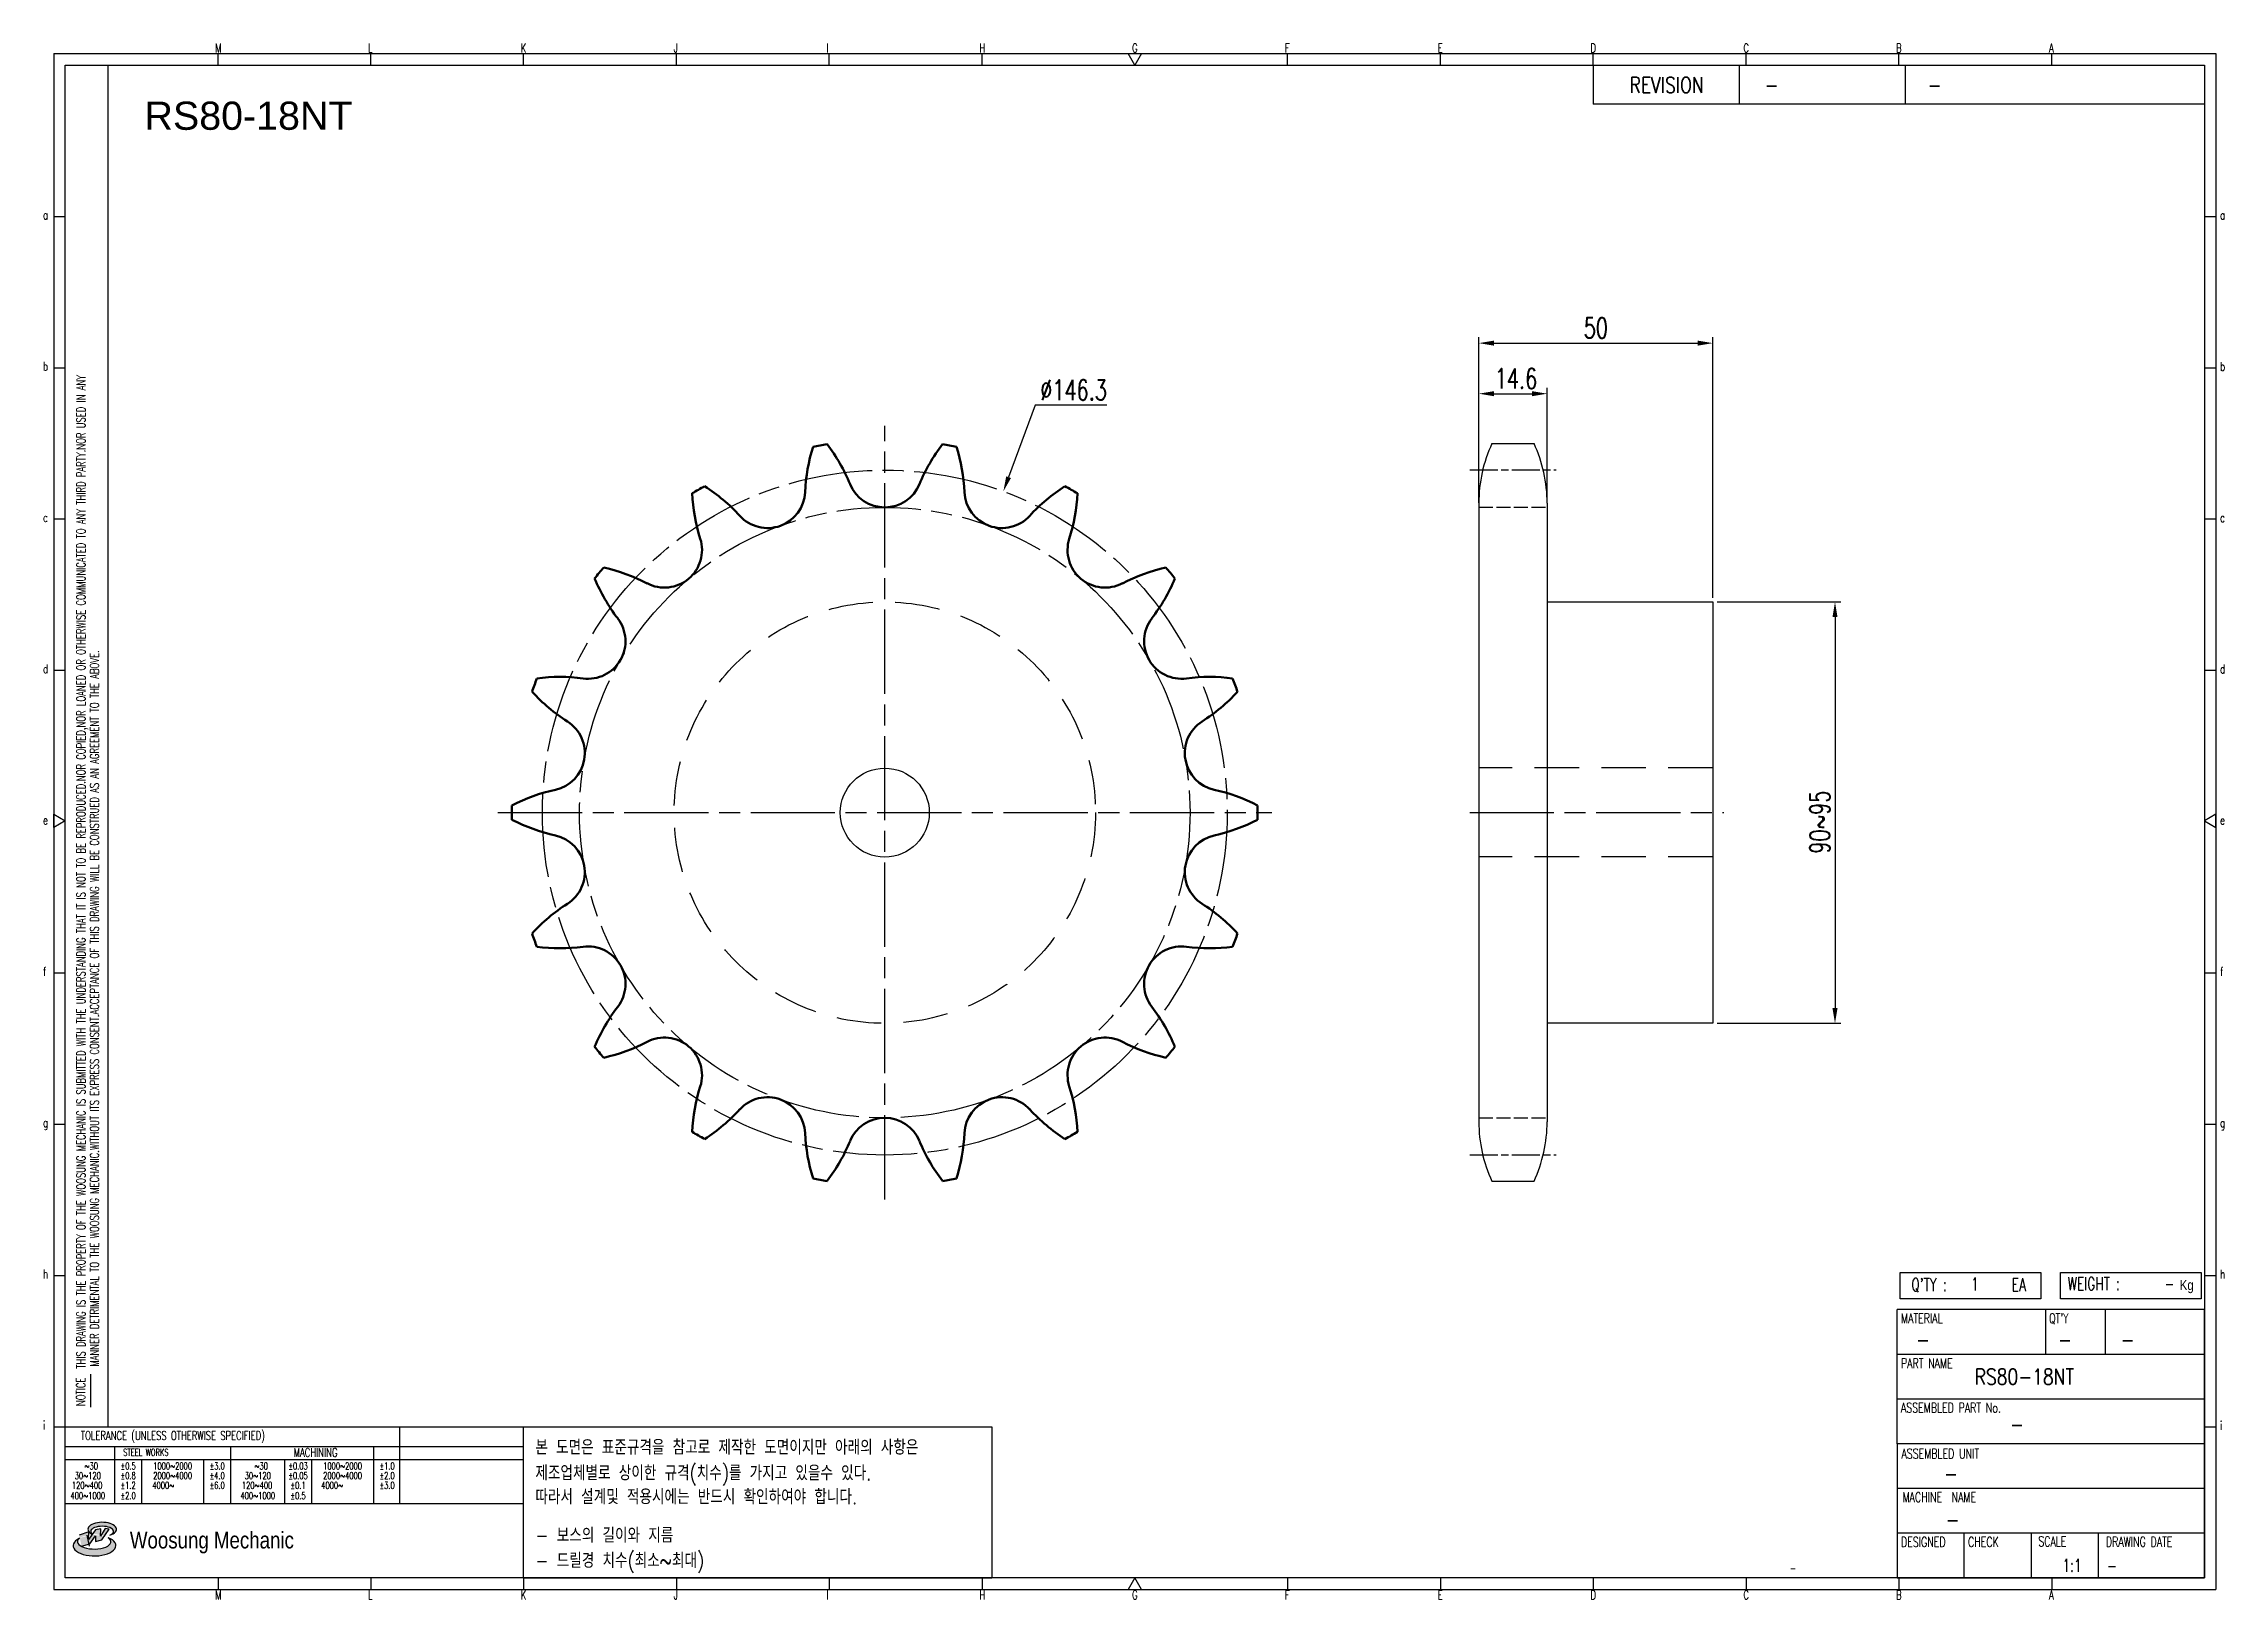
# Model space of a CAD drawing. Header units: millimetres. Extents: x 24007 to 24472, y 30 to 362.
import ezdxf
from ezdxf.enums import TextEntityAlignment as Align

# ---------------------------------------------------------------- set-up
doc = ezdxf.new("R2010")
doc.units = ezdxf.units.MM
for name, pattern in [('AM_ISO02W050', [7.5, 6, -1.5]), ('AM_ISO02W050x2', [3.75, 3, -0.75]), ('AM_ISO08W050', [18, 12, -1.5, 3, -1.5]), ('AM_ISO08W050x2', [9, 6, -0.75, 1.5, -0.75]), ('HIDDEN', [9.525, 6.35, -3.175])]:
    doc.linetypes.add(name, pattern=pattern)
for name, color, linetype, lineweight in [('AM_0N', 7, 'Continuous', 50), ('AM_3N', 6, 'AM_ISO02W050', 25), ('AM_7', 4, 'AM_ISO08W050', 25)]:
    doc.layers.add(name, color=color, linetype=linetype, lineweight=lineweight)
for name, color, linetype in [('HL', 2, 'HIDDEN'), ('S-DIM', 7, 'Continuous'), ('TITLE', 7, 'Continuous'), ('도면레이아웃', 7, 'Continuous')]:
    doc.layers.add(name, color=color, linetype=linetype)
doc.styles.add('HAN', font='ROMANS.shx', dxfattribs={"width": 0.7, "bigfont": 'whgtxt.shx'})
doc.styles.add('HKD_ST2', font='romans.shx', dxfattribs={"width": 0.7, "height": 4, "bigfont": '@extfont2.shx'})
doc.styles.add('HSG', font='SIMPLEX.shx', dxfattribs={"width": 0.7, "bigfont": 'HSG.shx'})
doc.styles.add('ROMANS', font='romans.shx', dxfattribs={"width": 0.7, "bigfont": 'whgtxt.shx'})
doc.styles.add('SLDTEXTSTYLE4', font='arial.ttf', dxfattribs={"width": 0.8})
doc.styles.get("Standard").update_dxf_attribs({"font": 'arial.ttf'})
doc.dimstyles.new('APP8', dxfattribs={"dimscale": 1.8, "dimtxt": 2.4, "dimasz": 1.8, "dimexe": 0.7, "dimexo": 0.5, "dimgap": 0.6, "dimtad": 1, "dimtoh": 1, "dimdec": 1, "dimrnd": 0.01, "dimzin": 9, "dimdsep": 46, "dimtxsty": 'HSG', "dimcen": 0, "dimclrd": 1, "dimclre": 1, "dimclrt": 256, "dimazin": 2, "dimtp": 1, "dimtm": 1, "dimtfac": 0.5, "dimtdec": 1, "dimtofl": 0, "dimtmove": 0, "dimatfit": 3, "dimfxl": 0, "dimtvp": 1, "dimtolj": 2, "dimlwd": -1, "dimlwe": -1, "dimarcsym": 0})

# ---------------------------------------------------------------- blocks, each defined once
blk = doc.blocks.new('SUYWSHJH')
at = {"layer": '도면레이아웃'}
h = blk.add_hatch(color=10, dxfattribs=at)
h.paths.add_polyline_path([(1.544, 35.177), (1.554, 34.966), (1.779, 35.034), (2.054, 35.422), (1.908, 35.446), (1.728, 35.167), (1.741, 35.439), (1.547, 35.405), (1.292, 35.041), (1.295, 35.33), (0.943, 35.208), (1.03, 34.8), (1.336, 34.885)])
edge = h.paths.add_edge_path()
edge.add_ellipse((1.795, 35.421), major_axis=(-0.53, 0), ratio=0.487785, start_angle=122.36065, end_angle=403.39574)
edge.add_line((1.411, 35.244), (1.419, 35.261))
edge.add_ellipse((1.798, 35.344), major_axis=(-0.423, 0), ratio=0.444396, start_angle=131.58977, end_angle=386.19408, ccw=False)
edge = h.paths.add_edge_path()
edge.add_ellipse((1.512, 34.815), major_axis=(-0.793, 0), ratio=0.480113, start_angle=314.67633, end_angle=590.85213)
edge.add_ellipse((1.501, 34.958), major_axis=(-0.62, 0), ratio=0.43311, start_angle=331.7024, end_angle=574.42495, ccw=False)
for p, q in [((0, 90.118), (80.15, 90.118)), ((0, 90.118), (0, 33.191)), ((6.089, 89.693), (6.089, 90.118)), ((11.753, 89.693), (11.753, 90.118)), ((17.418, 89.693), (17.418, 90.118)), ((23.082, 89.693), (23.082, 90.118)), ((28.746, 89.693), (28.746, 90.118)), ((34.411, 89.693), (34.411, 90.118)), ((45.739, 89.693), (45.739, 90.118)), ((51.404, 89.693), (51.404, 90.118)), ((57.068, 89.693), (57.068, 90.118)), ((62.732, 89.693), (62.732, 90.118)), ((68.397, 89.693), (68.397, 90.118)), ((74.061, 89.693), (74.061, 90.118)), ((80.15, 90.118), (80.15, 33.191)), ((0, 84.085), (0.425, 84.085)), ((79.725, 84.085), (80.15, 84.085)), ((0, 78.478), (0.425, 78.478)), ((79.725, 78.478), (80.15, 78.478)), ((0, 72.87), (0.425, 72.87)), ((79.725, 72.87), (80.15, 72.87)), ((0, 67.262), (0.425, 67.262)), ((79.725, 67.262), (80.15, 67.262)), ((0, 56.047), (0.425, 56.047)), ((79.725, 56.047), (80.15, 56.047)), ((0, 50.439), (0.425, 50.439)), ((79.725, 50.439), (80.15, 50.439)), ((0, 44.832), (0.425, 44.832)), ((79.725, 44.832), (80.15, 44.832)), ((1.377, 39.947), (1.377, 41.174)), ((0, 39.224), (0.425, 39.224)), ((79.725, 39.224), (80.15, 39.224)), ((0, 33.191), (80.15, 33.191)), ((6.089, 33.616), (6.089, 33.191)), ((11.753, 33.616), (11.753, 33.191)), ((17.418, 33.616), (17.418, 33.191)), ((23.082, 33.616), (23.082, 33.191)), ((28.746, 33.616), (28.746, 33.191)), ((34.411, 33.616), (34.411, 33.191)), ((45.739, 33.616), (45.739, 33.191)), ((51.404, 33.616), (51.404, 33.191)), ((57.068, 33.616), (57.068, 33.191)), ((62.732, 33.616), (62.732, 33.191)), ((68.397, 33.616), (68.397, 33.191)), ((74.061, 33.616), (74.061, 33.191))]:
    blk.add_line(p, q)
at = {"color": 2}
for p, q in [((2.017, 39.224), (2.017, 89.693)), ((0.425, 39.224), (17.418, 39.224)), ((12.816, 39.224), (12.816, 36.382)), ((17.418, 33.616), (17.418, 39.224)), ((0.425, 38.487), (17.418, 38.487)), ((0.425, 38.012), (17.418, 38.012)), ((2.257, 38.487), (2.257, 36.382)), ((3.257, 38.012), (3.257, 36.382)), ((5.557, 38.012), (5.557, 36.382)), ((6.557, 38.5), (6.557, 36.382)), ((8.557, 38.012), (8.557, 36.382)), ((9.557, 38.026), (9.557, 36.382)), ((11.857, 38.487), (11.857, 36.382)), ((0.425, 36.382), (17.418, 36.382))]:
    blk.add_line(p, q, dxfattribs=at)
at = {"color": 6, "ltscale": 0.5}
for p, q in [((57.068, 89.693), (57.068, 88.246)), ((62.47, 89.693), (62.47, 88.246)), ((68.635, 89.693), (68.635, 88.246)), ((79.725, 88.246), (57.068, 88.246)), ((68.336, 38.59), (68.336, 43.563)), ((79.725, 43.563), (68.336, 43.563)), ((73.827, 43.563), (73.827, 41.905)), ((76.037, 43.563), (76.037, 41.905)), ((79.725, 38.59), (79.725, 43.563)), ((79.725, 41.905), (68.336, 41.905)), ((79.725, 40.248), (68.336, 40.248)), ((68.336, 38.59), (68.336, 33.616)), ((79.725, 38.59), (68.336, 38.59)), ((79.725, 33.616), (79.725, 38.59)), ((79.725, 36.932), (68.336, 36.932)), ((79.725, 35.274), (68.336, 35.274)), ((70.822, 33.616), (70.822, 35.274)), ((73.309, 33.616), (73.309, 35.274)), ((75.796, 33.616), (75.796, 35.274)), ((68.336, 33.616), (79.725, 33.616))]:
    blk.add_line(p, q, dxfattribs=at)
for points in [[(40.075, 89.693), (39.83, 90.118), (40.32, 90.118)], [(0.425, 89.693), (79.725, 89.693), (79.725, 33.616), (0.425, 33.616)], [(0.425, 61.679), (0, 61.433), (0, 61.924)], [(79.725, 61.679), (80.15, 61.433), (80.15, 61.924)], [(40.075, 33.616), (39.83, 33.191), (40.32, 33.191)]]:
    blk.add_lwpolyline(points, close=True)
at = {"layer": 'TITLE', "color": 20}
for p, q in [((68.449, 43.961), (68.449, 44.936)), ((68.449, 44.936), (73.654, 44.936)), ((73.654, 44.936), (73.654, 43.961)), ((74.39, 43.961), (74.39, 44.936)), ((74.39, 44.936), (79.595, 44.936)), ((79.595, 44.936), (79.595, 43.961)), ((73.654, 43.961), (68.449, 43.961)), ((79.595, 43.961), (74.39, 43.961))]:
    blk.add_line(p, q, dxfattribs=at)
at = {"layer": '도면레이아웃'}
for p, q in [((1.295, 35.33), (0.943, 35.208)), ((1.03, 34.8), (1.336, 34.885)), ((1.224, 35.208), (1.311, 34.8)), ((1.224, 35.208), (1.224, 35.208)), ((1.547, 35.405), (1.292, 35.041)), ((1.292, 35.041), (1.295, 35.33)), ((1.336, 34.885), (1.544, 35.177)), ((1.419, 35.261), (1.411, 35.244)), ((1.544, 35.177), (1.554, 34.966)), ((1.741, 35.439), (1.547, 35.405)), ((1.554, 34.966), (1.779, 35.034)), ((1.908, 35.446), (1.728, 35.167)), ((1.728, 35.167), (1.741, 35.439)), ((1.779, 35.034), (2.054, 35.422)), ((2.054, 35.422), (1.908, 35.446))]:
    blk.add_line(p, q, dxfattribs=at)
for centre, major_axis, ratio, start_param, end_param in [((1.795, 35.421), (-0.53, 0), 0.487785, 2.135596, 7.040584), ((1.512, 34.815), (-0.793, 0), 0.480113, 5.492138, 10.312315), ((1.501, 34.958), (-0.62, 0), 0.43311, 5.789299, 10.025607), ((1.798, 35.344), (-0.423, 0), 0.444396, 2.296675, 6.740358)]:
    blk.add_ellipse(centre, major_axis=major_axis, ratio=ratio, start_param=start_param, end_param=end_param, dxfattribs=at)
at = {"color": 4, "style": 'HKD_ST2', "width": 0.7}
for s, p in [('M', (5.988, 90.164)), ('L', (11.652, 90.164)), ('K', (17.316, 90.164)), ('J', (22.981, 90.164)), ('I', (28.645, 90.164)), ('H', (34.309, 90.164)), ('G', (39.974, 90.164)), ('F', (45.638, 90.164)), ('E', (51.302, 90.164)), ('D', (56.967, 90.164)), ('C', (62.631, 90.164)), ('B', (68.295, 90.164)), ('A', (73.96, 90.164)), ('a', (-0.395, 83.976)), ('a', (80.305, 83.97)), ('b', (-0.395, 78.368)), ('b', (80.305, 78.362)), ('c', (-0.395, 72.76)), ('c', (80.305, 72.754)), ('d', (-0.395, 67.153)), ('d', (80.305, 67.147)), ('e', (-0.395, 61.545)), ('e', (80.305, 61.539)), ('f', (-0.395, 55.937)), ('f', (80.305, 55.931)), ('g', (-0.395, 50.33)), ('g', (80.305, 50.324)), ('h', (-0.395, 44.722)), ('h', (80.305, 44.716)), ('i', (-0.395, 39.114)), ('i', (80.305, 39.108)), ('M', (5.988, 32.824)), ('L', (11.652, 32.824)), ('K', (17.316, 32.824)), ('J', (22.981, 32.824)), ('I', (28.645, 32.824)), ('H', (34.309, 32.824)), ('G', (39.974, 32.824)), ('F', (45.638, 32.824)), ('E', (51.302, 32.824)), ('D', (56.967, 32.824)), ('C', (62.631, 32.824)), ('B', (68.295, 32.824)), ('A', (73.96, 32.824))]:
    blk.add_text(s, height=0.326, dxfattribs=at).set_placement(p)
for s, height, style, width, p in [('REVISION', 0.5806, 'HAN', 0.8, (58.415, 88.664)), ('-', 0.581, 'HAN', 0.8, (63.426, 88.664)), ('-', 0.581, 'HAN', 0.8, (69.468, 88.664)), ("Q'TY : ", 0.4746, 'HKD_ST2', 0.7, (68.857, 44.253)), ('1', 0.475, 'HKD_ST2', 0.7, (71.071, 44.275)), ('EA', 0.4746, 'HKD_ST2', 0.7, (72.578, 44.253)), ('WEIGHT : ', 0.4746, 'HKD_ST2', 0.7, (74.65, 44.286)), ('-', 0.581, 'HAN', 0.8, (69.029, 42.157)), ('-', 0.581, 'HAN', 0.8, (74.289, 42.157)), ('-', 0.581, 'HAN', 0.8, (76.623, 42.157)), ('-', 0.581, 'HAN', 0.8, (72.515, 39.013)), ('-', 0.581, 'HAN', 0.8, (70.067, 37.189)), ('-', 0.581, 'HAN', 0.8, (70.126, 35.48)), ('1:1', 0.4746, 'HKD_ST2', 0.7, (74.458, 33.848)), ('-', 0.475, 'HKD_ST2', 0.7, (76.112, 33.837))]:
    blk.add_text(s, height=height, dxfattribs=dict(style=style, width=width)).set_placement(p)
at = {"color": 6, "style": 'HKD_ST2', "width": 0.7}
for s, p in [(' THIS DRAWING IS THE PROPERTY OF THE WOOSUNG MECHANIC IS SUBMITTED WITH THE UNDERSTANDING THAT IT IS NOT TO BE REPRODUCED.NOR COPIED,NOR LOANED OR OTHERWISE COMMUNICATED TO ANY THIRD PARTY.NOR USED IN ANY', (1.173, 41.217)), ('MANNER DETRIMENTAL TO THE WOOSUNG MECHANIC.WITHOUT ITS EXPRESS CONSENT.ACCEPTANCE OF THIS DRAWING WILL BE CONSTRUED AS AN AGREEMENT TO THE ABOVE.', (1.672, 41.447))]:
    blk.add_text(s, height=0.326266, rotation=90, dxfattribs=at).set_placement(p)
at = {"style": 'HKD_ST2', "width": 0.7}
blk.add_text('-', height=0.475, dxfattribs=at).set_placement((78.613, 44.286), align=Align.RIGHT)
at = {"color": 4, "style": 'HKD_ST2', "width": 0.7}
for s, height, p in [('MATERIAL', 0.3651, (68.474, 43.425)), ("QT'Y", 0.3651, (73.965, 43.425)), ('PART NAME', 0.3651, (68.474, 41.756)), ('ASSEMBLED PART No.', 0.36511, (68.474, 40.109)), ('ASSEMBLED UNIT', 0.36511, (68.49, 38.408)), ('MACHINE  NAME', 0.36511, (68.532, 36.794)), ('DESIGNED', 0.3651, (68.474, 35.136)), ('CHECK', 0.3651, (70.961, 35.136)), ('SCALE', 0.3651, (73.566, 35.153)), ('DRAWING DATE', 0.36511, (76.071, 35.141))]:
    blk.add_text(s, height=height, dxfattribs=at).set_placement(p, align=Align.TOP_LEFT)
at = {"style": 'HKD_ST2', "width": 0.7}
blk.add_text('NOTICE', height=0.3263, rotation=90, dxfattribs=at).set_placement((1.163, 39.988))
for s, height, style, width, p in [('TOLERANCE (UNLESS OTHERWISE SPECIFIED)', 0.32627, 'HKD_ST2', 0.7, (4.417, 38.896)), ('-', 0.326, 'ROMANS', 0.65, (64.469, 33.975))]:
    blk.add_text(s, height=height, dxfattribs=dict(style=style, width=width)).set_placement(p, align=Align.MIDDLE_CENTER)
at = {"color": 4, "style": 'HKD_ST2', "width": 0.7}
for s, height, p in [('STEEL WORKS', 0.26101, (3.416, 38.268)), ('MACHINING', 0.3263, (9.707, 38.27)), ('%%P0.5', 0.261, (2.757, 37.762)), ('%%P0.8', 0.261, (2.757, 37.411)), ('%%P3.0', 0.261, (6.057, 37.762)), ('%%P4.0', 0.261, (6.057, 37.411)), ('%%P0.03', 0.261, (9.057, 37.762)), ('%%P0.05', 0.261, (9.057, 37.411)), ('%%P1.0', 0.261, (12.357, 37.762)), ('%%P2.0', 0.261, (12.357, 37.411)), ('%%P1.2', 0.261, (2.757, 37.045)), ('%%P2.0', 0.261, (2.757, 36.67)), ('%%P6.0', 0.261, (6.057, 37.045)), ('%%P0.1', 0.261, (9.057, 37.045)), ('%%P0.5', 0.261, (9.057, 36.67)), ('%%P3.0', 0.261, (12.357, 37.045))]:
    blk.add_text(s, height=height, dxfattribs=at).set_placement(p, align=Align.MIDDLE)
for s, height, p in [('30%%126120', 0.261, (1.263, 37.411)), ('%%12630', 0.261, (1.389, 37.762)), ('2000%%1264000', 0.26101, (4.407, 37.411)), ('1000%%1262000', 0.26101, (4.407, 37.762)), ('30%%126120', 0.261, (7.563, 37.411)), ('%%12630', 0.261, (7.689, 37.762)), ('2000%%1264000', 0.26101, (10.707, 37.411)), ('1000%%1262000', 0.26101, (10.707, 37.762)), ('400%%1261000', 0.26101, (1.263, 36.67)), ('120%%126400', 0.26101, (1.237, 37.045)), ('4000%%126', 0.261, (4.061, 37.045)), ('400%%1261000', 0.26101, (7.563, 36.67)), ('120%%126400', 0.26101, (7.537, 37.045)), ('4000%%126', 0.261, (10.321, 37.045))]:
    blk.add_text(s, height=height, dxfattribs=at).set_placement(p, align=Align.MIDDLE_CENTER)
at = {"color": 1, "style": 'SLDTEXTSTYLE4', "width": 0.8}
blk.add_text('Woosung Mechanic', height=0.61957, dxfattribs=at).set_placement((2.822, 34.711))
at = {"layer": 'TITLE', "width": 0.8}
blk.add_text('Kg', height=0.3789, dxfattribs=at).set_placement((78.807, 44.286))
blk = doc.blocks.new('*D2')
at = {"layer": 'Defpoints', "color": 0, "transparency": 16777216}
for p in [(24363.1, 242.59), (24363.1, 152.59), (24389.19, 152.59)]:
    blk.add_point(p, dxfattribs=at)
at = {"layer": 'S-DIM', "color": 1, "transparency": 16777216}
for p, q in [((24364, 242.59), (24390.45, 242.59)), ((24389.19, 239.35), (24389.19, 155.83)), ((24364, 152.59), (24390.45, 152.59))]:
    blk.add_line(p, q, dxfattribs=at)
for points in [[(24388.65, 239.35), (24389.73, 239.35), (24389.19, 242.59)], [(24388.65, 155.83), (24389.73, 155.83), (24389.19, 152.59)]]:
    blk.add_solid(points, dxfattribs=at)
at = {"layer": 'S-DIM', "transparency": 16777216, "insert": (24385.95, 195.55), "char_height": 4.32, "attachment_point": 5, "rotation": 90, "style": 'HSG'}
blk.add_mtext('\\A2;90~95', dxfattribs=at)
blk = doc.blocks.new('*D3')
at = {"layer": 'Defpoints', "color": 0, "transparency": 16777216}
for p in [(24327.7, 287.07), (24313.1, 262.87), (24327.7, 262.87)]:
    blk.add_point(p, dxfattribs=at)
at = {"layer": 'S-DIM', "color": 1, "transparency": 16777216}
for p, q in [((24313.1, 263.77), (24313.1, 288.33)), ((24316.34, 287.07), (24324.46, 287.07)), ((24327.7, 263.77), (24327.7, 288.33))]:
    blk.add_line(p, q, dxfattribs=at)
for points in [[(24316.34, 287.61), (24316.34, 286.53), (24313.1, 287.07)], [(24324.46, 287.61), (24324.46, 286.53), (24327.7, 287.07)]]:
    blk.add_solid(points, dxfattribs=at)
at = {"layer": 'S-DIM', "transparency": 16777216, "insert": (24321.03, 290.31), "char_height": 4.32, "attachment_point": 5, "style": 'HSG'}
blk.add_mtext('\\A2;14.6', dxfattribs=at)
blk = doc.blocks.new('*D4')
at = {"layer": 'Defpoints', "color": 0, "transparency": 16777216}
for p in [(24363.1, 297.87), (24313.1, 262.87), (24363.1, 242.59)]:
    blk.add_point(p, dxfattribs=at)
at = {"layer": 'S-DIM', "color": 1, "transparency": 16777216}
for p, q in [((24313.1, 263.77), (24313.1, 299.13)), ((24363.1, 243.49), (24363.1, 299.13)), ((24316.34, 297.87), (24359.86, 297.87))]:
    blk.add_line(p, q, dxfattribs=at)
for points in [[(24316.34, 298.41), (24316.34, 297.33), (24313.1, 297.87)], [(24359.86, 298.41), (24359.86, 297.33), (24363.1, 297.87)]]:
    blk.add_solid(points, dxfattribs=at)
at = {"layer": 'S-DIM', "transparency": 16777216, "insert": (24338.1, 301.11), "char_height": 4.32, "attachment_point": 5, "style": 'HSG'}
blk.add_mtext('\\A2;50', dxfattribs=at)
blk = doc.blocks.new('*D5')
at = {"layer": 'Defpoints', "color": 0, "transparency": 16777216}
for p in [(24211.54, 266.21), (24160.88, 128.98)]:
    blk.add_point(p, dxfattribs=at)
at = {"layer": 'S-DIM', "color": 1, "transparency": 16777216}
for p, q in [((24218.34, 284.62), (24212.66, 269.24)), ((24233.67, 284.62), (24218.34, 284.62))]:
    blk.add_line(p, q, dxfattribs=at)
blk.add_solid([(24212.15, 269.43), (24213.17, 269.06), (24211.54, 266.21)], dxfattribs=at)
at = {"layer": 'S-DIM', "transparency": 16777216, "insert": (24226.54, 287.86), "char_height": 4.32, "attachment_point": 5, "style": 'HSG'}
blk.add_mtext('\\A2;∅146.3', dxfattribs=at)

msp = doc.modelspace()

# ---------------------------------------------------------------- linework, layer by layer
for p, q in [((24315.9, 276.42), (24324.9, 276.42)), ((24313.1, 263.72), (24313.1, 131.55)), ((24327.7, 263.72), (24327.7, 131.55)), ((24327.7, 242.59), (24363.1, 242.59)), ((24363.1, 242.59), (24363.1, 152.59)), ((24363.1, 152.59), (24327.7, 152.59)), ((24315.9, 118.85), (24324.9, 118.85))]:
    msp.add_line(p, q)
at = {"color": 4}
msp.add_lwpolyline([(24109.06, 66.42), (24209.1, 66.42), (24209.1, 34.1), (24109.06, 34.1)], close=True, dxfattribs=at)
msp.add_circle((24186.21, 197.59), 9.5)
for centre, start, end in [((24343.3, 263.72), 155.132, 180), ((24297.5, 263.72), 0, 24.868), ((24343.3, 131.55), 180, 204.868), ((24297.5, 131.55), 335.132, 0)]:
    msp.add_arc(centre, 30.2, start, end)
at = {"layer": 'AM_0N'}
for centre, radius, start, end in [((24207.26, 264.38), 38.11, 162.6462, 177.5), ((24186.21, 197.59), 79.65, 98.9018, 101.0982), ((24143.59, 253.16), 38.11, 22.5, 37.3538), ((24228.83, 253.16), 38.11, 142.6462, 157.5), ((24186.21, 197.59), 79.65, 78.9018, 81.0982), ((24165.16, 264.38), 38.11, 2.5, 17.3538), ((24186.21, 197.59), 79.65, 118.9018, 121.0982), ((24183.15, 267.55), 38.11, 182.6462, 197.5), ((24127.16, 235.23), 38.11, 42.5, 57.3538), ((24161.17, 266.39), 8.02, 222.5, 357.5), ((24186.21, 270.81), 8.02, 202.5, 337.5), ((24211.25, 266.39), 8.02, 182.5, 317.5), ((24245.26, 235.23), 38.11, 122.6462, 137.5), ((24186.21, 197.59), 79.65, 58.9018, 61.0982), ((24189.28, 267.55), 38.11, 342.5, 357.3538), ((24139.15, 253.68), 8.02, 242.5, 17.5), ((24233.27, 253.68), 8.02, 162.5, 297.5), ((24186.21, 197.59), 79.65, 138.9018, 141.0982), ((24159.4, 262.29), 38.11, 202.6462, 217.5), ((24117.85, 212.76), 38.11, 62.5, 77.3538), ((24254.57, 212.76), 38.11, 102.6462, 117.5), ((24213.02, 262.29), 38.11, 322.5, 337.3538), ((24186.21, 197.59), 79.65, 38.9018, 41.0982), ((24122.8, 234.2), 8.02, 262.5, 37.5), ((24249.62, 234.2), 8.02, 142.5, 277.5), ((24186.21, 197.59), 79.65, 158.9018, 161.0982), ((24116.78, 188.47), 38.11, 82.5, 97.3538), ((24255.64, 188.47), 38.11, 82.6462, 97.5), ((24186.21, 197.59), 79.65, 18.9018, 21.0982), ((24138.89, 249.22), 38.11, 222.6462, 237.5), ((24233.53, 249.22), 38.11, 302.5, 317.3538), ((24114.11, 210.31), 8.02, 282.5, 57.5), ((24258.31, 210.31), 8.02, 122.5, 257.5), ((24124.09, 165.27), 38.11, 102.5, 117.3538), ((24248.33, 165.27), 38.11, 62.6462, 77.5), ((24186.21, 197.59), 79.65, 178.9018, 181.0982), ((24124.09, 229.92), 38.11, 242.6462, 257.5), ((24248.33, 229.92), 38.11, 282.5, 297.3538), ((24186.21, 197.59), 79.65, 358.9018, 1.0982), ((24114.11, 184.88), 8.02, 302.5, 77.5), ((24258.31, 184.88), 8.02, 102.5, 237.5), ((24138.89, 145.97), 38.11, 122.5, 137.3538), ((24233.53, 145.97), 38.11, 42.6462, 57.5), ((24186.21, 197.59), 79.65, 198.9018, 201.0982), ((24116.78, 206.72), 38.11, 262.6462, 277.5), ((24122.8, 160.99), 8.02, 322.5, 97.5), ((24249.62, 160.99), 8.02, 82.5, 217.5), ((24255.64, 206.72), 38.11, 262.5, 277.3538), ((24186.21, 197.59), 79.65, 338.9018, 341.0982), ((24159.4, 132.9), 38.11, 142.5, 157.3538), ((24213.02, 132.9), 38.11, 22.6462, 37.5), ((24139.15, 141.51), 8.02, 342.5, 117.5), ((24233.27, 141.51), 8.02, 62.5, 197.5), ((24186.21, 197.59), 79.65, 218.9018, 221.0982), ((24117.85, 182.43), 38.11, 282.6462, 297.5), ((24254.57, 182.43), 38.11, 242.5, 257.3538), ((24186.21, 197.59), 79.65, 318.9018, 321.0982), ((24183.15, 127.64), 38.11, 162.5, 177.3538), ((24161.17, 128.79), 8.02, 2.5, 137.5), ((24211.25, 128.79), 8.02, 42.5, 177.5), ((24189.28, 127.64), 38.11, 2.6462, 17.5), ((24127.16, 159.96), 38.11, 302.6462, 317.5), ((24186.21, 124.38), 8.02, 22.5, 157.5), ((24245.26, 159.96), 38.11, 222.5, 237.3538), ((24186.21, 197.59), 79.65, 238.9018, 241.0982), ((24207.26, 130.81), 38.11, 182.5, 197.3538), ((24143.59, 142.03), 38.11, 322.6462, 337.5), ((24228.83, 142.03), 38.11, 202.5, 217.3538), ((24165.16, 130.81), 38.11, 342.6462, 357.5), ((24186.21, 197.59), 79.65, 298.9018, 301.0982), ((24186.21, 197.59), 79.65, 258.9018, 261.0982), ((24186.21, 197.59), 79.65, 278.9018, 281.0982)]:
    msp.add_arc(centre, radius, start, end, dxfattribs=at)
at = {"layer": 'AM_3N', "linetype": 'AM_ISO02W050x2'}
for p, q in [((24313.1, 262.87), (24327.7, 262.87)), ((24313.1, 132.4), (24327.7, 132.4))]:
    msp.add_line(p, q, dxfattribs=at)
at = {"layer": 'AM_7', "linetype": 'AM_ISO08W050x2', "ltscale": 3}
for p, q in [((24186.21, 114.95), (24186.21, 280.24)), ((24103.57, 197.59), (24268.86, 197.59)), ((24311.16, 197.59), (24365.41, 197.59))]:
    msp.add_line(p, q, dxfattribs=at)
at = {"layer": 'AM_7', "linetype": 'AM_ISO08W050x2'}
for p, q in [((24311.16, 270.81), (24329.64, 270.81)), ((24311.16, 124.46), (24329.64, 124.46))]:
    msp.add_line(p, q, dxfattribs=at)
at = {"layer": 'AM_7', "linetype": 'AM_ISO08W050x2', "ltscale": 3}
for radius in [73.14, 65.2]:
    msp.add_circle((24186.21, 197.59), radius, dxfattribs=at)
at = {"layer": 'HL', "linetype": 'HIDDEN', "ltscale": 1.5}
for p, q in [((24363.1, 207.13), (24313.1, 207.13)), ((24363.1, 188.13), (24313.1, 188.13))]:
    msp.add_line(p, q, dxfattribs=at)
msp.add_circle((24186.21, 197.59), 45, dxfattribs=at)

# ---------------------------------------------------------------- block references
at = {"xscale": 5.762645251808727, "yscale": 5.762645251808727, "zscale": 5.762645251808727}
msp.add_blockref('SUYWSHJH', (24008.69, -159.61), dxfattribs=at)

# ---------------------------------------------------------------- texts
at = {"color": 2}
msp.add_text('RS80-18NT', height=6.021, dxfattribs=at).set_placement((24028.09, 343.44))
at = {"style": 'HAN', "width": 0.8}
msp.add_text('RS80-18NT', height=3.346, dxfattribs=at).set_placement((24419.03, 75.42))
at = {"color": 4, "style": 'HAN', "width": 0.8}
for s, p in [('본 도면은 표준규격을 참고로 제작한 도면이지만 아래의 사항은', (24111.57, 60.44)), ('제조업체별로 상이한 규격(치수)를 가지고 있을수 있다.', (24111.57, 54.95)), ('따라서 설계및 적용시에는 반드시 확인하여야 합니다.', (24111.57, 49.86)), ('- 보스의 길이와 지름', (24111.57, 41.65)), ('- 드릴경 치수(최소~최대)', (24111.57, 36.25))]:
    msp.add_text(s, height=3.1658, dxfattribs=at).set_placement(p)

# ---------------------------------------------------------------- dimensions: what is measured, and where the dimension line sits
at = {"layer": 'S-DIM'}
dim = msp.add_linear_dim(base=(24363.1, 297.87), p1=(24313.1, 262.87), p2=(24363.1, 242.59), dimstyle='APP8', dxfattribs=at)
dim.commit()
dim.dimension.update_dxf_attribs({"geometry": '*D4', "text_midpoint": (24338.1, 301.11)})
dim = msp.add_diameter_dim_2p(p1=(24160.88, 128.98), p2=(24211.54, 266.21), dimstyle='APP8', dxfattribs=at)
dim.commit()
dim.dimension.update_dxf_attribs({"geometry": '*D5', "text_midpoint": (24226.54, 284.62), "dimtype": 131})
dim = msp.add_linear_dim(base=(24327.7, 287.07), p1=(24313.1, 262.87), p2=(24327.7, 262.87), dimstyle='APP8', dxfattribs=at)
dim.commit()
dim.dimension.update_dxf_attribs({"geometry": '*D3', "text_midpoint": (24321.03, 287.07), "dimtype": 128})
dim = msp.add_linear_dim(base=(24389.19, 152.59), p1=(24363.1, 242.59), p2=(24363.1, 152.59), angle=90, text='<>~95', dimstyle='APP8', dxfattribs=at)
dim.commit()
dim.dimension.update_dxf_attribs({"geometry": '*D2', "text_midpoint": (24389.19, 195.55), "dimtype": 128})

doc.saveas('drawing.dxf')
